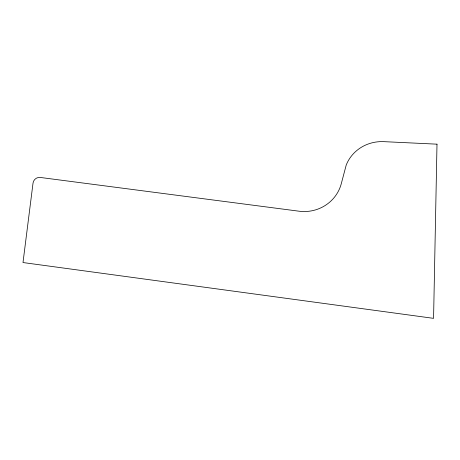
<?xml version="1.0" encoding="UTF-8"?>
<svg xmlns="http://www.w3.org/2000/svg" width="460" height="460" viewBox="0 0 460 460"><rect width="100%" height="100%" fill="white"/><g stroke="black" fill="none" stroke-linecap="round" stroke-linejoin="round"><path stroke-width="0.69" d="M437 144.17L433.573 318.349L23 262.545L33.034 183.063A6.216 5.802 -44.5 0 1 40.187 177.445L299.092 211.209A38.306 37.053 1 0 0 341.418 183.178L346.219 165.048A39.192 37.386 14 0 1 383.847 141.651L437 144.17"/></g></svg>
